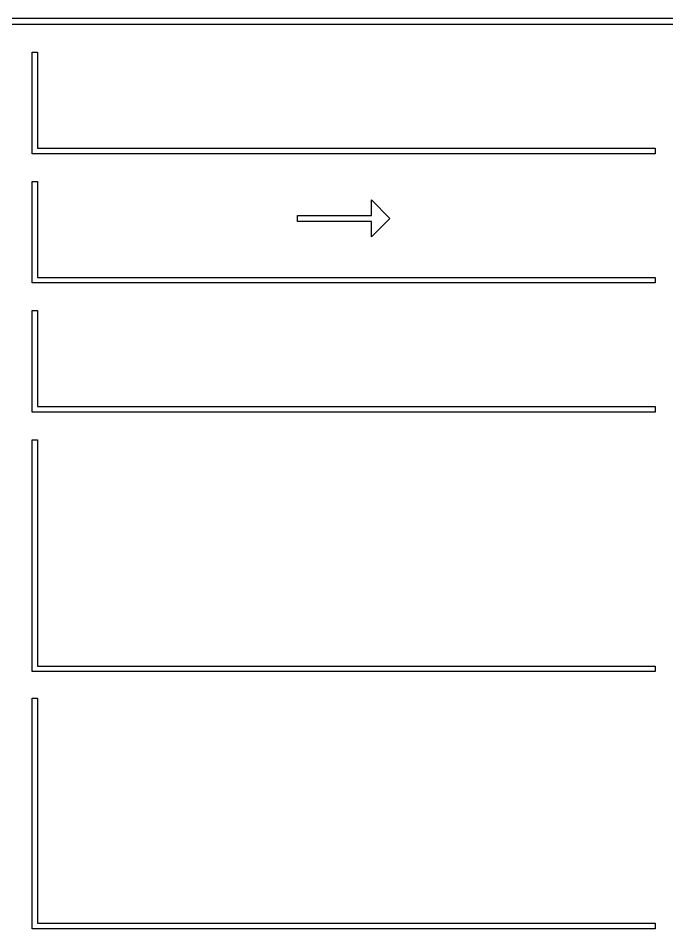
# Model space of a CAD drawing. Extents: x -181672 to 290600, y -29000 to 395522.
# Drawn here: x -170624.59 to -170589.47, y 31011.5 to 31060.84 of the extents above; entities that cross this region are included whole.
import ezdxf

# ---------------------------------------------------------------- set-up
doc = ezdxf.new("R2010")
doc.units = 0
doc.header["$LTSCALE"] = 10

# ---------------------------------------------------------------- blocks, each defined once
blk = doc.blocks.new('XFM7P20PCW$0$A$C29d41b1e')
for p, q in [((-53.2, 1196.276), (52, 1196.276)), ((52, 1195.93), (-53.5, 1195.93)), ((-17, 1188.93), (-17, 1194.43)), ((-17, 1194.43), (-16.7, 1194.43)), ((-16.7, 1194.43), (-16.7, 1189.23)), ((16.75, 1188.93), (-17, 1188.93)), ((-16.7, 1189.23), (16.75, 1189.23)), ((16.75, 1189.23), (16.75, 1188.93)), ((-17, 1181.93), (-17, 1187.43)), ((-17, 1187.43), (-16.7, 1187.43)), ((-16.7, 1187.43), (-16.7, 1182.23)), ((1.375, 1185.593), (1.375, 1186.43)), ((1.375, 1186.43), (2.375, 1185.43)), ((-2.625, 1185.593), (1.375, 1185.593)), ((-2.625, 1185.268), (-2.625, 1185.593)), ((2.375, 1185.43), (1.375, 1184.43)), ((1.375, 1185.268), (-2.625, 1185.268)), ((1.375, 1184.43), (1.375, 1185.268)), ((16.75, 1181.93), (-17, 1181.93)), ((-16.7, 1182.23), (16.75, 1182.23)), ((16.75, 1182.23), (16.75, 1181.93)), ((-17, 1174.93), (-17, 1180.43)), ((-17, 1180.43), (-16.7, 1180.43)), ((-16.7, 1180.43), (-16.7, 1175.23)), ((16.75, 1174.93), (-17, 1174.93)), ((-16.7, 1175.23), (16.75, 1175.23)), ((16.75, 1175.23), (16.75, 1174.93)), ((-17, 1160.869), (-17, 1173.43)), ((-17, 1173.43), (-16.7, 1173.43)), ((-16.7, 1173.43), (-16.7, 1161.169)), ((-16.7, 1161.169), (16.75, 1161.169)), ((16.75, 1161.169), (16.75, 1160.869)), ((16.75, 1160.869), (-17, 1160.869)), ((-17, 1146.93), (-17, 1159.43)), ((-17, 1159.43), (-16.7, 1159.43)), ((-16.7, 1159.43), (-16.7, 1147.23)), ((16.75, 1146.93), (-17, 1146.93)), ((-16.7, 1147.23), (16.75, 1147.23)), ((16.75, 1147.23), (16.75, 1146.93))]:
    blk.add_line(p, q)
blk = doc.blocks.new('XFM7P20PCW')
blk.add_blockref('XFM7P20PCW$0$A$C29d41b1e', (-170606.83737, 29864.56704))

msp = doc.modelspace()

# ---------------------------------------------------------------- block references
msp.add_blockref('XFM7P20PCW', (0, 0))

doc.saveas('drawing.dxf')
